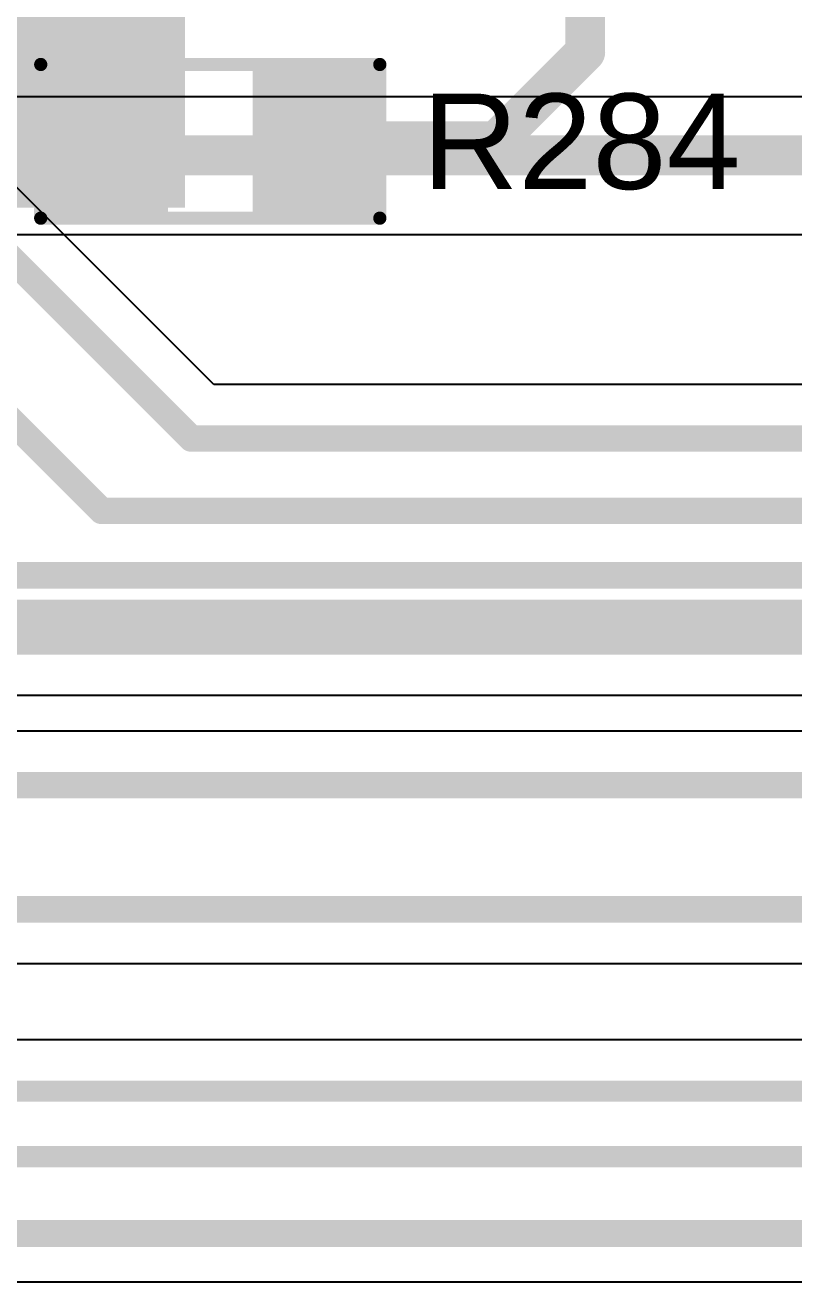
# Model space of a CAD drawing. Header units: inches. Extents: x 0 to 5379, y 0 to 5429.
# Drawn here: x 199.02 to 206.39, y 89.38 to 101.42 of the extents above; entities that cross this region are included whole.
import ezdxf

# ---------------------------------------------------------------- set-up
doc = ezdxf.new("R2010")
doc.units = ezdxf.units.IN
for name, color, linetype in [('PWR', 156, 'Continuous'), ('SIG 01', 90, 'Continuous'), ('Top Layer', 1, 'Continuous'), ('Top Overlay', 2, 'Continuous'), ('Top Paste', 8, 'Continuous'), ('Top Solder', 216, 'Continuous')]:
    doc.layers.add(name, color=color, linetype=linetype)
doc.styles.add('Arial', font='', dxfattribs={"height": 0.2})
doc.styles.get('Arial').set_extended_font_data('Arial')

# ---------------------------------------------------------------- blocks, each defined once
blk = doc.blocks.new('R___0805_486')
at = {"layer": 'Top Layer'}
for points in [[(-1.524, 0.635), (-0.508, 0.635), (-0.508, -0.635), (-1.524, -0.635)], [(0.508, 0.635), (1.524, 0.635), (1.524, -0.635), (0.508, -0.635)]]:
    blk.add_hatch(color=1, dxfattribs=at).paths.add_polyline_path(points)
at = {"layer": 'Top Paste'}
for points in [[(-1.524, 0.635), (-0.508, 0.635), (-0.508, -0.635), (-1.524, -0.635)], [(0.508, 0.635), (1.524, 0.635), (1.524, -0.635), (0.508, -0.635)]]:
    blk.add_hatch(color=8, dxfattribs=at).paths.add_polyline_path(points)
at = {"layer": 'Top Solder'}
for points in [[(-1.6256, 0.7366), (-0.4064, 0.7366), (-0.4064, -0.7366), (-1.6256, -0.7366)], [(0.4064, 0.7366), (1.6256, 0.7366), (1.6256, -0.7366), (0.4064, -0.7366)]]:
    blk.add_hatch(color=216, dxfattribs=at).paths.add_polyline_path(points)
at = {"layer": 'Top Overlay'}
for points in [[(1.6256, 0.7366, 0.127, 0.127, 0), (-1.6256, 0.7366, 0.127, 0.127, 0)], [(-1.6256, 0.7366, 0.127, 0.127, 0), (-1.6256, -0.7366, 0.127, 0.127, 0)], [(1.6256, 0.7366, 0.127, 0.127, 0), (1.6256, -0.7366, 0.127, 0.127, 0)], [(1.6256, -0.7366, 0.127, 0.127, 0), (-1.6256, -0.7366, 0.127, 0.127, 0)]]:
    blk.add_lwpolyline(points, format="xyseb", dxfattribs=at)
for points in [[(-1.65735, 0.7366, 0.0635, 0.0635, 1), (-1.59385, 0.7366, 0.0635, 0.0635, 1)], [(-1.65735, 0.7366, 0.0635, 0.0635, 1), (-1.59385, 0.7366, 0.0635, 0.0635, 1)], [(1.59385, 0.7366, 0.0635, 0.0635, 1), (1.65735, 0.7366, 0.0635, 0.0635, 1)], [(1.59385, 0.7366, 0.0635, 0.0635, 1), (1.65735, 0.7366, 0.0635, 0.0635, 1)], [(-1.65735, -0.7366, 0.0635, 0.0635, 1), (-1.59385, -0.7366, 0.0635, 0.0635, 1)], [(-1.65735, -0.7366, 0.0635, 0.0635, 1), (-1.59385, -0.7366, 0.0635, 0.0635, 1)], [(1.59385, -0.7366, 0.0635, 0.0635, 1), (1.65735, -0.7366, 0.0635, 0.0635, 1)], [(1.59385, -0.7366, 0.0635, 0.0635, 1), (1.65735, -0.7366, 0.0635, 0.0635, 1)]]:
    blk.add_lwpolyline(points, format="xyseb", close=True, dxfattribs=at)

msp = doc.modelspace()

# ---------------------------------------------------------------- hatches: boundary and pattern name
at = {"layer": 'Top Layer'}
msp.add_hatch(color=1, dxfattribs=at).paths.add_polyline_path([(198.785, 99.674), (200.554, 99.674), (200.554, 105.826), (198.785, 105.826)])

# ---------------------------------------------------------------- linework, layer by layer
at = {"layer": 'PWR'}
for p, q in [((217.532, 100.736), (190.479, 100.736)), ((197.61, 99.416), (208.869, 99.416))]:
    msp.add_line(p, q, dxfattribs=at)
msp.add_lwpolyline([(190.855, 100.175, 0.381, 0.381, 0), (220.894, 100.175, 0.381, 0.381, 0)], format="xyseb", dxfattribs=at)
at = {"layer": 'SIG 01'}
for p, q in [((200.828, 97.978), (197.893, 100.913)), ((209.585, 97.978), (200.828, 97.978)), ((195.907, 94.999), (214.322, 94.999)), ((214.375, 94.656), (191.947, 94.656)), ((192.021, 92.429), (216.374, 92.429)), ((216.435, 91.696), (191.58, 91.696)), ((190.756, 89.376), (217.354, 89.376))]:
    msp.add_line(p, q, dxfattribs=at)
for points in [[(197.527, 100.547, 0.254, 0.254, 0), (200.614, 97.46, 0.254, 0.254, 0)], [(197.156, 99.365, 0.254, 0.254, 0), (199.754, 96.767, 0.254, 0.254, 0)], [(200.614, 97.46, 0.254, 0.254, 0), (209.852, 97.46, 0.254, 0.254, 0)], [(199.754, 96.767, 0.254, 0.254, 0), (227.099, 96.767, 0.254, 0.254, 0)], [(197.823, 96.149, 0.254, 0.254, 0), (227.491, 96.149, 0.254, 0.254, 0)], [(195.907, 95.516, 0.254, 0.254, 0), (227.867, 95.516, 0.254, 0.254, 0)], [(191.732, 94.138, 0.254, 0.254, 0), (222.145, 94.138, 0.254, 0.254, 0)], [(192.021, 92.947, 0.254, 0.254, 0), (221.072, 92.947, 0.254, 0.254, 0)], [(191.376, 91.204, 0.203, 0.203, 0), (221.811, 91.204, 0.203, 0.203, 0)], [(191.051, 90.576, 0.203, 0.203, 0), (221.43, 90.576, 0.203, 0.203, 0)], [(190.756, 89.868, 0.203, 0.203, 0), (217.684, 89.868, 0.203, 0.203, 0)]]:
    msp.add_lwpolyline(points, format="xyseb", dxfattribs=at)
for points in [[(200.55, 97.46, 0.127, 0.127, 1), (200.677, 97.46, 0.127, 0.127, 1)], [(200.55, 97.46, 0.127, 0.127, 1), (200.677, 97.46, 0.127, 0.127, 1)], [(199.69, 96.767, 0.127, 0.127, 1), (199.817, 96.767, 0.127, 0.127, 1)], [(199.69, 96.767, 0.127, 0.127, 1), (199.817, 96.767, 0.127, 0.127, 1)]]:
    msp.add_lwpolyline(points, format="xyseb", close=True, dxfattribs=at)
at = {"layer": 'Top Layer'}
for points in [[(204.39, 101.165, 0.381, 0.381, 0), (204.39, 107.985, 0.381, 0.381, 0)], [(203.535, 100.309, 0.381, 0.381, 0), (204.39, 101.165, 0.381, 0.381, 0)], [(201.811, 100.309, 0.381, 0.381, 0), (203.535, 100.309, 0.381, 0.381, 0)], [(196.711, 95.726, 0.381, 0.381, 0), (209.866, 95.726, 0.381, 0.381, 0)], [(189.231, 89.811, 0.203, 0.203, 0), (208.517, 89.811, 0.203, 0.203, 0)]]:
    msp.add_lwpolyline(points, format="xyseb", dxfattribs=at)
for points in [[(204.295, 101.165, 0.191, 0.191, 1), (204.486, 101.165, 0.191, 0.191, 1)], [(204.295, 101.165, 0.191, 0.191, 1), (204.486, 101.165, 0.191, 0.191, 1)], [(201.716, 100.309, 0.191, 0.191, 1), (201.907, 100.309, 0.191, 0.191, 1)], [(203.44, 100.309, 0.191, 0.191, 1), (203.63, 100.309, 0.191, 0.191, 1)], [(203.44, 100.309, 0.191, 0.191, 1), (203.63, 100.309, 0.191, 0.191, 1)]]:
    msp.add_lwpolyline(points, format="xyseb", close=True, dxfattribs=at)

# ---------------------------------------------------------------- block references
at = {"rotation": 180}
msp.add_blockref('R___0805_486', (200.795, 100.309), dxfattribs=at)

# ---------------------------------------------------------------- texts
at = {"layer": 'Top Overlay', "style": 'Arial'}
msp.add_text('R284', height=0.9144, dxfattribs=at).set_placement((202.826, 99.852))

doc.saveas('drawing.dxf')
